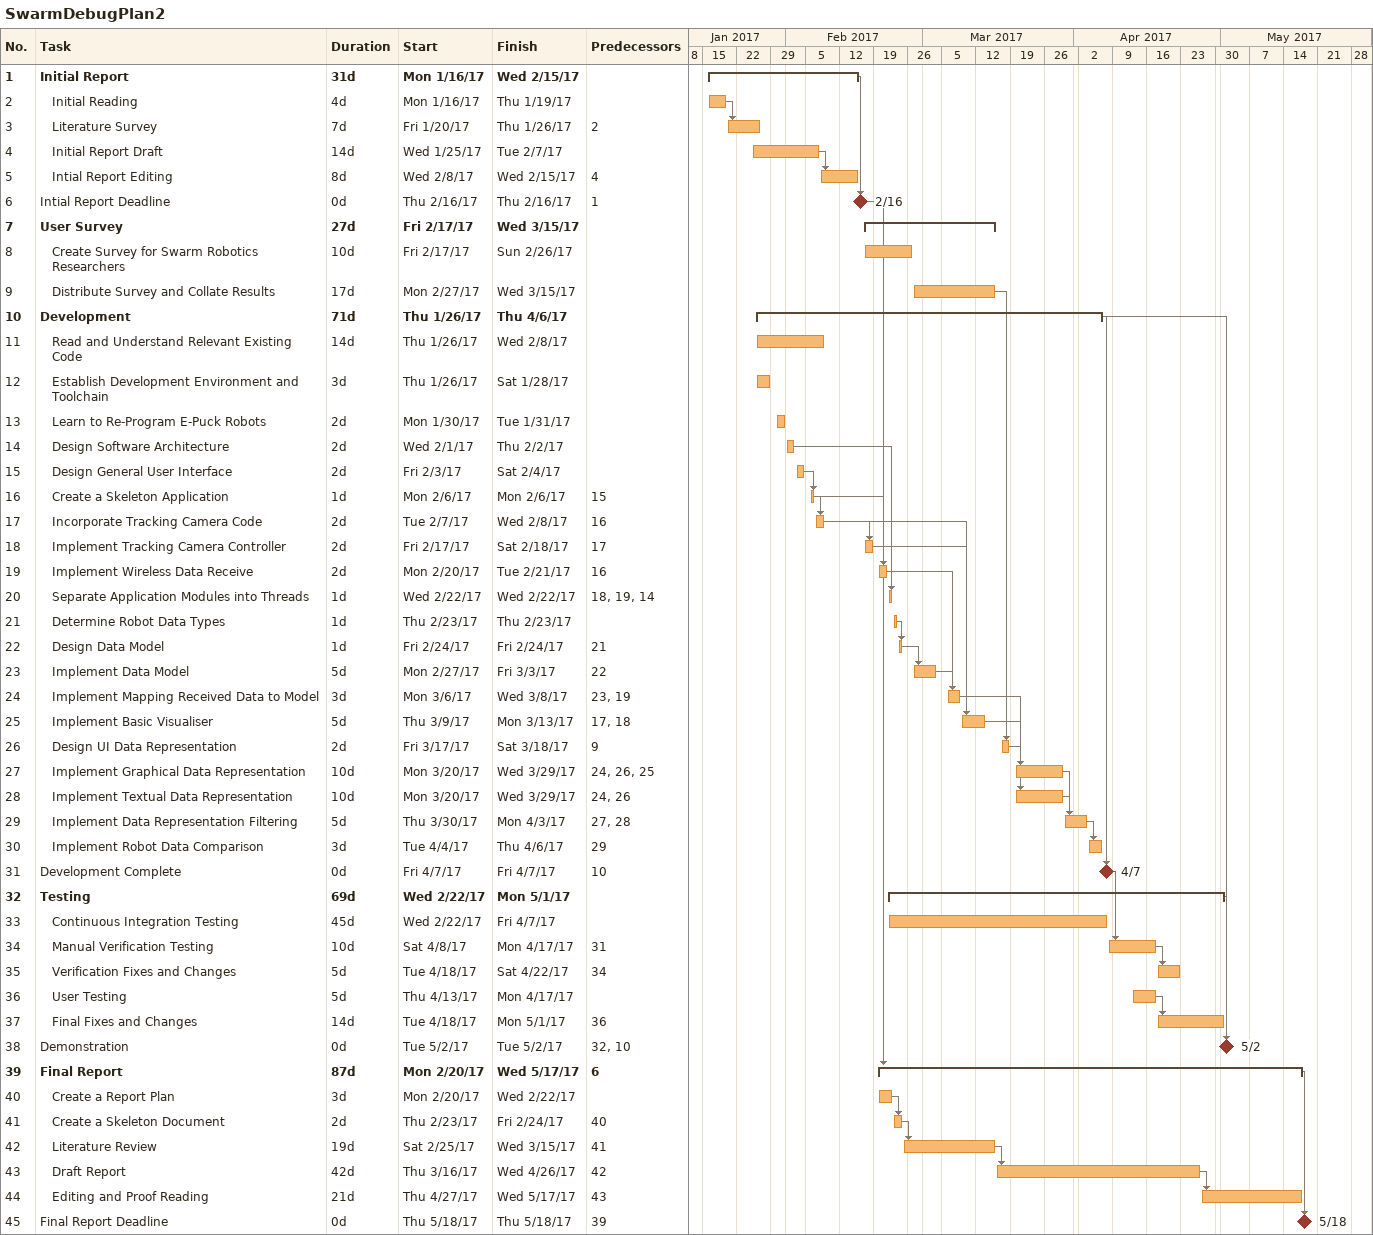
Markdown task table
SwarmDebugPlan2

| ID | Level | Task | Duration | Start | Finish | Predecessors |
|---|---|---|---|---|---|---|
| 1 | 1 | **Initial Report** | 31d | 2017-01-16 | 2017-02-15 |  |
| 2 | 2 | Initial Reading | 4d | 2017-01-16 | 2017-01-19 |  |
| 3 | 2 | Literature Survey | 7d | 2017-01-20 | 2017-01-26 | 2 |
| 4 | 2 | Initial Report Draft | 14d | 2017-01-25 | 2017-02-07 |  |
| 5 | 2 | Intial Report Editing | 8d | 2017-02-08 | 2017-02-15 | 4 |
| 6 | 1 | Intial Report Deadline | 0d | 2017-02-16 | 2017-02-16 | 1 |
| 7 | 1 | **User Survey** | 27d | 2017-02-17 | 2017-03-15 |  |
| 8 | 2 | Create Survey for Swarm Robotics Researchers | 10d | 2017-02-17 | 2017-02-26 |  |
| 9 | 2 | Distribute Survey and Collate Results | 17d | 2017-02-27 | 2017-03-15 |  |
| 10 | 1 | **Development** | 71d | 2017-01-26 | 2017-04-06 |  |
| 11 | 2 | Read and Understand Relevant Existing Code | 14d | 2017-01-26 | 2017-02-08 |  |
| 12 | 2 | Establish Development Environment and Toolchain | 3d | 2017-01-26 | 2017-01-28 |  |
| 13 | 2 | Learn to Re-Program E-Puck Robots | 2d | 2017-01-30 | 2017-01-31 |  |
| 14 | 2 | Design Software Architecture | 2d | 2017-02-01 | 2017-02-02 |  |
| 15 | 2 | Design General User Interface | 2d | 2017-02-03 | 2017-02-04 |  |
| 16 | 2 | Create a Skeleton Application | 1d | 2017-02-06 | 2017-02-06 | 15 |
| 17 | 2 | Incorporate Tracking Camera Code | 2d | 2017-02-07 | 2017-02-08 | 16 |
| 18 | 2 | Implement Tracking Camera Controller | 2d | 2017-02-17 | 2017-02-18 | 17 |
| 19 | 2 | Implement Wireless Data Receive | 2d | 2017-02-20 | 2017-02-21 | 16 |
| 20 | 2 | Separate Application Modules into Threads | 1d | 2017-02-22 | 2017-02-22 | 18, 19, 14 |
| 21 | 2 | Determine Robot Data Types | 1d | 2017-02-23 | 2017-02-23 |  |
| 22 | 2 | Design Data Model | 1d | 2017-02-24 | 2017-02-24 | 21 |
| 23 | 2 | Implement Data Model | 5d | 2017-02-27 | 2017-03-03 | 22 |
| 24 | 2 | Implement Mapping Received Data to Model | 3d | 2017-03-06 | 2017-03-08 | 23, 19 |
| 25 | 2 | Implement Basic Visualiser | 5d | 2017-03-09 | 2017-03-13 | 17, 18 |
| 26 | 2 | Design UI Data Representation | 2d | 2017-03-17 | 2017-03-18 | 9 |
| 27 | 2 | Implement Graphical Data Representation | 10d | 2017-03-20 | 2017-03-29 | 24, 26, 25 |
| 28 | 2 | Implement Textual Data Representation | 10d | 2017-03-20 | 2017-03-29 | 24, 26 |
| 29 | 2 | Implement Data Representation Filtering | 5d | 2017-03-30 | 2017-04-03 | 27, 28 |
| 30 | 2 | Implement Robot Data Comparison | 3d | 2017-04-04 | 2017-04-06 | 29 |
| 31 | 1 | Development Complete | 0d | 2017-04-07 | 2017-04-07 | 10 |
| 32 | 1 | **Testing** | 69d | 2017-02-22 | 2017-05-01 |  |
| 33 | 2 | Continuous Integration Testing | 45d | 2017-02-22 | 2017-04-07 |  |
| 34 | 2 | Manual Verification Testing | 10d | 2017-04-08 | 2017-04-17 | 31 |
| 35 | 2 | Verification Fixes and Changes | 5d | 2017-04-18 | 2017-04-22 | 34 |
| 36 | 2 | User Testing | 5d | 2017-04-13 | 2017-04-17 |  |
| 37 | 2 | Final Fixes and Changes | 14d | 2017-04-18 | 2017-05-01 | 36 |
| 38 | 1 | Demonstration | 0d | 2017-05-02 | 2017-05-02 | 32, 10 |
| 39 | 1 | **Final Report** | 87d | 2017-02-20 | 2017-05-17 | 6 |
| 40 | 2 | Create a Report Plan | 3d | 2017-02-20 | 2017-02-22 |  |
| 41 | 2 | Create a Skeleton Document | 2d | 2017-02-23 | 2017-02-24 | 40 |
| 42 | 2 | Literature Review | 19d | 2017-02-25 | 2017-03-15 | 41 |
| 43 | 2 | Draft Report | 42d | 2017-03-16 | 2017-04-26 | 42 |
| 44 | 2 | Editing and Proof Reading | 21d | 2017-04-27 | 2017-05-17 | 43 |
| 45 | 1 | Final Report Deadline | 0d | 2017-05-18 | 2017-05-18 | 39 |
